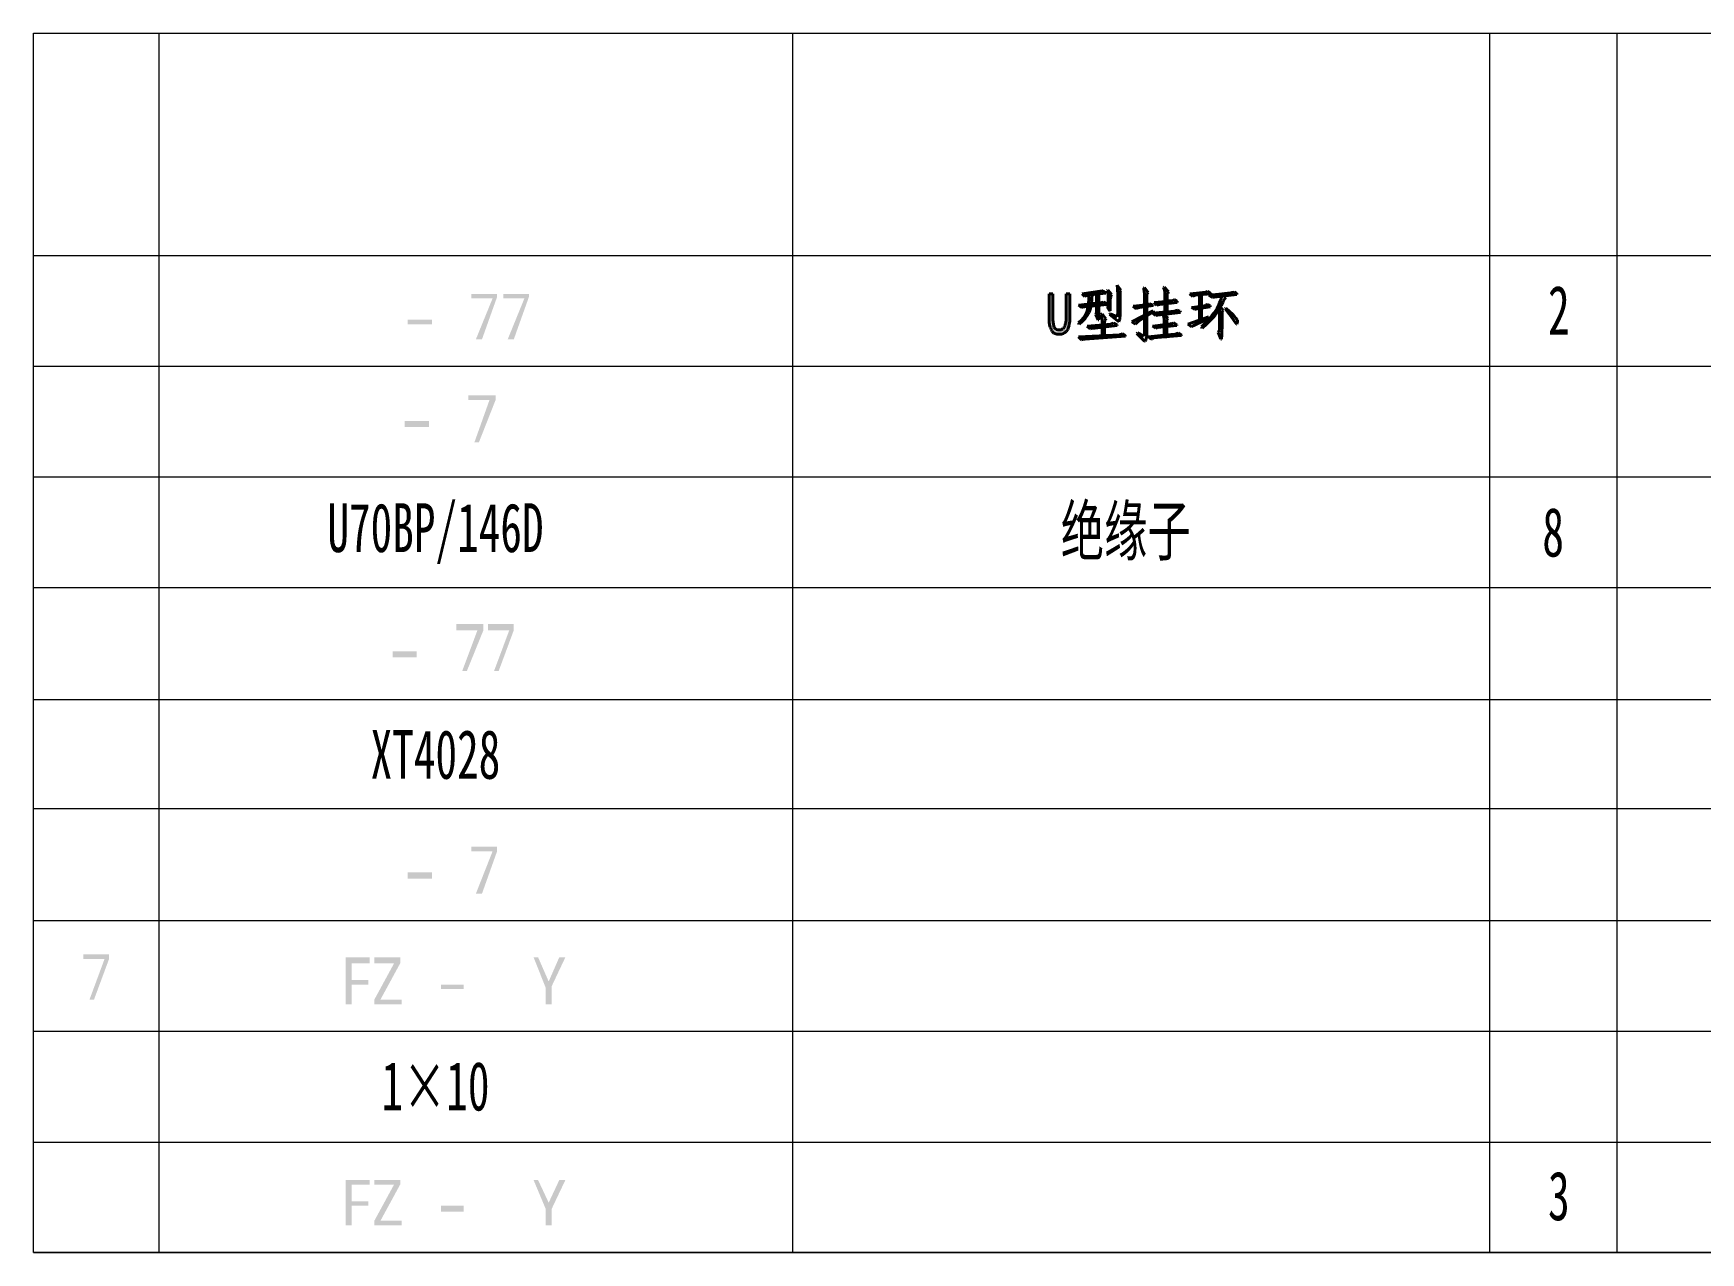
# Model space of a CAD drawing. Extents: x 457 to 4918, y -67 to 391.
# Drawn here: x 2720.8 to 2846.5, y -14.1 to 77.9 of the extents above; entities that cross this region are included whole.
import ezdxf

# ---------------------------------------------------------------- set-up
doc = ezdxf.new("R2010")
doc.units = 0
doc.header["$LTSCALE"] = 40
doc.header["$MEASUREMENT"] = 0
doc.layers.get('0').update_dxf_attribs({"linetype": 'CONTINUOUS'})
doc.layers.add('at_Entity', color=7, linetype='CONTINUOUS')
doc.layers.add('at_Solid', color=7, linetype='CONTINUOUS')
doc.styles.add('样式 1', font='', dxfattribs={"width": 0.65, "height": 3.5})
doc.styles.get('样式 1').set_extended_font_data('SimSun')

msp = doc.modelspace()

# ---------------------------------------------------------------- hatches: boundary and pattern name
h = msp.add_hatch(color=0)
h.dxf.hatch_style = 2
h.paths.add_polyline_path([(2754.14, 54.8), (2755.4, 57.89), (2753.8, 57.89), (2753.8, 58.23), (2755.74, 58.23), (2755.74, 58), (2754.6, 54.8)])
h = msp.add_hatch(color=0)
h.dxf.hatch_style = 2
h.paths.add_polyline_path([(2756.54, 54.8), (2757.8, 57.89), (2756.2, 57.89), (2756.2, 58.23), (2758.14, 58.23), (2758.14, 58), (2757, 54.8)])
h = msp.add_hatch(color=0)
h.dxf.hatch_style = 2
h.paths.add_polyline_path([(2749, 56.29), (2749, 55.94), (2750.83, 55.94), (2750.83, 56.29)])
h = msp.add_hatch(color=0)
h.dxf.hatch_style = 2
h.paths.add_polyline_path([(2754.03, 47.03), (2755.17, 50.23), (2753.57, 50.23), (2753.57, 50.57), (2755.63, 50.57), (2755.63, 50.23), (2754.37, 47.03)])
h = msp.add_hatch(color=0)
h.dxf.hatch_style = 2
h.paths.add_polyline_path([(2748.77, 48.63), (2748.77, 48.17), (2750.6, 48.17), (2750.6, 48.63)])
h = msp.add_hatch(color=0)
h.dxf.hatch_style = 2
h.paths.add_polyline_path([(2753.11, 29.77), (2754.26, 32.85), (2752.66, 32.85), (2752.66, 33.31), (2754.71, 33.31), (2754.71, 32.85), (2753.46, 29.77)])
h = msp.add_hatch(color=0)
h.dxf.hatch_style = 2
h.paths.add_polyline_path([(2755.51, 29.77), (2756.66, 32.85), (2755.06, 32.85), (2755.06, 33.31), (2757, 33.31), (2757, 32.85), (2755.86, 29.77)])
h = msp.add_hatch(color=0)
h.dxf.hatch_style = 2
h.paths.add_polyline_path([(2747.86, 31.25), (2747.86, 30.8), (2749.68, 30.8), (2749.68, 31.25)])
h = msp.add_hatch(color=0)
h.dxf.hatch_style = 2
h.paths.add_polyline_path([(2754.14, 12.97), (2755.4, 16.17), (2753.8, 16.17), (2753.8, 16.51), (2755.74, 16.51), (2755.74, 16.17), (2754.6, 12.97)])
h = msp.add_hatch(color=0)
h.dxf.hatch_style = 2
h.paths.add_polyline_path([(2749, 14.57), (2749, 14.11), (2750.83, 14.11), (2750.83, 14.57)])
h = msp.add_hatch(color=0)
h.dxf.hatch_style = 2
h.paths.add_polyline_path([(2725, 4.97), (2726.14, 8.05), (2724.54, 8.05), (2724.54, 8.39), (2726.48, 8.39), (2726.48, 8.05), (2725.34, 4.97)])
h = msp.add_hatch(color=0)
h.dxf.hatch_style = 2
h.paths.add_polyline_path([(2744.77, 4.62), (2744.31, 4.62), (2744.31, 8.17), (2746.14, 8.17), (2746.14, 7.71), (2744.77, 7.71), (2744.77, 6.45), (2746.03, 6.45), (2746.03, 6.11), (2744.77, 6.11)])
h = msp.add_hatch(color=0)
h.dxf.hatch_style = 2
h.paths.add_polyline_path([(2748.54, 4.62), (2746.48, 4.62), (2746.48, 4.97), (2747.97, 7.71), (2746.48, 7.71), (2746.48, 8.17), (2748.43, 8.17), (2748.43, 7.71), (2746.94, 4.97), (2748.54, 4.97)])
h = msp.add_hatch(color=0)
h.dxf.hatch_style = 2
h.paths.add_polyline_path([(2759.63, 6.34), (2760.43, 8.17), (2760.89, 8.17), (2759.86, 5.99), (2759.86, 4.62), (2759.4, 4.62), (2759.4, 5.88), (2758.49, 8.17), (2758.83, 8.17)])
h = msp.add_hatch(color=0)
h.dxf.hatch_style = 2
h.paths.add_polyline_path([(2751.51, 6.11), (2751.51, 5.77), (2753.23, 5.77), (2753.23, 6.11)])
h = msp.add_hatch(color=0)
h.dxf.hatch_style = 2
h.paths.add_polyline_path([(2744.77, -12.07), (2744.31, -12.07), (2744.31, -8.64), (2746.14, -8.64), (2746.14, -8.98), (2744.77, -8.98), (2744.77, -10.24), (2746.03, -10.24), (2746.03, -10.58), (2744.77, -10.58)])
h = msp.add_hatch(color=0)
h.dxf.hatch_style = 2
h.paths.add_polyline_path([(2748.54, -12.07), (2746.48, -12.07), (2746.48, -11.72), (2747.97, -8.98), (2746.48, -8.98), (2746.48, -8.64), (2748.43, -8.64), (2748.43, -8.98), (2746.94, -11.72), (2748.54, -11.72)])
h = msp.add_hatch(color=0)
h.dxf.hatch_style = 2
h.paths.add_polyline_path([(2759.63, -10.35), (2760.43, -8.64), (2760.89, -8.64), (2759.86, -10.81), (2759.86, -12.07), (2759.4, -12.07), (2759.4, -10.81), (2758.49, -8.64), (2758.83, -8.64)])
h = msp.add_hatch(color=0)
h.dxf.hatch_style = 2
h.paths.add_polyline_path([(2751.51, -10.58), (2751.51, -11.04), (2753.23, -11.04), (2753.23, -10.58)])
at = {"layer": 'at_Solid'}
for points in [[(2798.93, 58.23), (2798.93, 56.26), (2798.92, 56.15), (2798.9, 56.04), (2798.89, 55.94), (2798.88, 55.84), (2798.84, 55.73), (2798.81, 55.62), (2798.77, 55.54), (2798.74, 55.46), (2798.67, 55.4), (2798.59, 55.34), (2798.53, 55.29), (2798.46, 55.23), (2798.39, 55.2), (2798.3, 55.18), (2798.22, 55.18), (2798.13, 55.18), (2798.03, 55.18), (2797.94, 55.19), (2797.87, 55.2), (2797.8, 55.23), (2797.73, 55.27), (2797.66, 55.33), (2797.61, 55.4), (2797.57, 55.46), (2797.53, 55.54), (2797.49, 55.64), (2797.46, 55.72), (2797.43, 55.79), (2797.4, 55.92), (2797.38, 56.06), (2797.38, 56.16), (2797.38, 56.26), (2797.38, 58.23), (2797.66, 58.23), (2797.66, 56.26), (2797.67, 56.09), (2797.69, 55.92), (2797.72, 55.81), (2797.76, 55.7), (2797.83, 55.61), (2797.93, 55.54), (2798.03, 55.52), (2798.13, 55.51), (2798.2, 55.51), (2798.27, 55.52), (2798.32, 55.53), (2798.36, 55.56), (2798.4, 55.59), (2798.44, 55.63), (2798.47, 55.66), (2798.5, 55.7), (2798.54, 55.77), (2798.57, 55.85), (2798.59, 55.91), (2798.6, 55.98), (2798.63, 56.03), (2798.64, 56.11), (2798.65, 56.19), (2798.65, 56.26), (2798.65, 58.23)], [(2806.28, 58.23), (2806.28, 58.11), (2806.28, 57.8), (2806.28, 57.36), (2806.28, 56.78), (2806.1, 56.78), (2806.1, 58.23), (2806.09, 58.36), (2806.07, 58.5), (2806.04, 58.59), (2806, 58.7), (2806.05, 58.74), (2806.38, 58.37), (2806.35, 58.33), (2806.33, 58.29), (2806.31, 58.26)], [(2801.32, 57.57), (2801.36, 57.57), (2801.42, 57.58), (2801.46, 57.59), (2801.5, 57.62), (2801.74, 57.48), (2801.74, 57.43), (2800.05, 57.24), (2800.01, 57.24), (2799.95, 57.24), (2799.88, 57.22), (2799.82, 57.2), (2799.58, 57.38)], [(2808.11, 55.74), (2807.83, 55.93), (2809.38, 56.49), (2809.42, 56.4), (2808.9, 56.15), (2808.44, 55.92), (2808.23, 55.81)]]:
    msp.add_hatch(color=0, dxfattribs=at).paths.add_polyline_path(points)

# ---------------------------------------------------------------- linework, layer by layer
at = {"color": 0, "lineweight": 9}
for points in [[(2720.77, -5.78), (2935.54, -5.78)], [(2720.77, -14.12), (2935.54, -14.12), (2720.77, -14.12), (2935.54, -14.12)]]:
    msp.add_lwpolyline(points, dxfattribs=at)
for points in [[(2720.77, -14.12), (2720.77, -14.12), (2720.77, 77.89), (2720.77, 77.89)], [(2720.77, 77.89), (2720.77, 77.89), (2935.54, 77.89), (2935.54, 77.89)], [(2730.25, -14.12), (2730.25, -14.12), (2730.25, 77.89), (2730.25, 77.89)], [(2778.03, -14.12), (2778.03, -14.12), (2778.03, 77.89), (2778.03, 77.89)], [(2830.61, -14.12), (2830.61, -14.12), (2830.61, 77.89), (2830.61, 77.89)], [(2840.21, -14.12), (2840.21, -14.12), (2840.21, 77.89), (2840.21, 77.89)], [(2935.54, 61.09), (2935.54, 61.09), (2720.77, 61.09), (2720.77, 61.09)], [(2935.54, 52.74), (2935.54, 52.74), (2720.77, 52.74), (2720.77, 52.74)], [(2935.54, 44.4), (2935.54, 44.4), (2720.77, 44.4), (2720.77, 44.4)], [(2935.54, 36.05), (2935.54, 36.05), (2720.77, 36.05), (2720.77, 36.05)], [(2935.54, 27.6), (2935.54, 27.6), (2720.77, 27.6), (2720.77, 27.6)], [(2935.54, 19.37), (2935.54, 19.37), (2720.77, 19.37), (2720.77, 19.37)], [(2935.54, 10.91), (2935.54, 10.91), (2720.77, 10.91), (2720.77, 10.91)], [(2935.54, 2.56), (2935.54, 2.56), (2720.77, 2.56), (2720.77, 2.56)]]:
    msp.add_open_spline(points, degree=3, dxfattribs=at)
at = {"layer": 'at_Entity', "color": 0, "lineweight": 40}
for p, q in [((2797.38, 56.26), (2797.38, 58.23)), ((2797.38, 58.23), (2797.66, 58.23)), ((2797.66, 58.23), (2797.66, 56.26)), ((2798.65, 56.26), (2798.65, 58.23)), ((2798.65, 58.23), (2798.93, 58.23)), ((2798.93, 58.23), (2798.93, 56.26)), ((2799.86, 58.23), (2801.22, 58.42)), ((2800.05, 58.04), (2799.86, 58.23)), ((2800.14, 58.07), (2800.05, 58.04)), ((2800.2, 58.1), (2800.14, 58.07)), ((2800.27, 58.13), (2800.2, 58.1)), ((2800.33, 58.13), (2800.27, 58.13)), ((2801.64, 58.28), (2800.33, 58.13)), ((2800.35, 57.52), (2800.37, 57.84)), ((2800.37, 57.84), (2800.38, 58.23)), ((2800.38, 58.23), (2800.61, 58.23)), ((2800.61, 58.23), (2800.6, 57.77)), ((2800.94, 57.73), (2800.94, 58.28)), ((2800.94, 58.28), (2801.13, 58.28)), ((2801.13, 58.28), (2801.13, 56.26)), ((2801.22, 58.42), (2801.27, 58.42)), ((2801.27, 58.42), (2801.32, 58.44)), ((2801.32, 58.44), (2801.37, 58.46)), ((2801.37, 58.46), (2801.41, 58.46)), ((2801.41, 58.46), (2801.64, 58.32)), ((2801.64, 58.32), (2801.64, 58.28)), ((2801.74, 58.46), (2801.79, 58.51)), ((2801.77, 58.37), (2801.74, 58.46)), ((2801.8, 58.29), (2801.77, 58.37)), ((2801.79, 58.51), (2802.07, 58.18)), ((2801.82, 58.23), (2801.8, 58.29)), ((2801.83, 58.18), (2801.82, 58.23)), ((2801.83, 58.13), (2801.83, 58.18)), ((2801.83, 58.06), (2801.83, 58.13)), ((2801.83, 57.94), (2801.83, 58.06)), ((2801.83, 57.81), (2801.83, 57.94)), ((2801.99, 57.93), (2801.98, 57.8)), ((2802.02, 57.99), (2801.99, 57.93)), ((2802.04, 58.12), (2802.02, 58.06)), ((2802.02, 58.06), (2802.02, 58.03)), ((2802.02, 58.03), (2802.02, 57.99)), ((2802.07, 58.18), (2802.04, 58.12)), ((2802.49, 58.84), (2802.49, 58.88)), ((2802.49, 58.88), (2802.77, 58.51)), ((2802.52, 58.7), (2802.49, 58.84)), ((2802.53, 58.58), (2802.52, 58.7)), ((2802.53, 58.44), (2802.53, 58.58)), ((2802.54, 58.32), (2802.53, 58.44)), ((2802.54, 56.87), (2802.54, 58.32)), ((2802.73, 58.43), (2802.72, 58.38)), ((2802.72, 58.38), (2802.72, 58.32)), ((2802.72, 58.32), (2802.72, 58.18)), ((2802.72, 58.18), (2802.72, 57.82)), ((2802.74, 58.47), (2802.73, 58.43)), ((2802.77, 58.51), (2802.74, 58.47)), ((2804.5, 58.65), (2804.55, 58.7)), ((2804.51, 58.56), (2804.5, 58.65)), ((2804.53, 58.47), (2804.51, 58.56)), ((2804.54, 58.37), (2804.53, 58.47)), ((2804.55, 58.28), (2804.54, 58.37)), ((2804.55, 58.7), (2804.83, 58.32)), ((2804.55, 55.37), (2804.55, 58.28)), ((2804.76, 58.25), (2804.74, 58.22)), ((2804.74, 58.22), (2804.74, 58.18)), ((2804.74, 58.18), (2804.74, 57.96)), ((2804.74, 57.96), (2804.74, 57.35)), ((2804.8, 58.29), (2804.76, 58.25)), ((2804.83, 58.32), (2804.8, 58.29)), ((2806, 58.7), (2806.05, 58.74)), ((2806.04, 58.59), (2806, 58.7)), ((2806.07, 58.5), (2806.04, 58.59)), ((2806.05, 58.74), (2806.38, 58.37)), ((2806.09, 58.36), (2806.07, 58.5)), ((2806.1, 58.23), (2806.09, 58.36)), ((2806.1, 56.78), (2806.1, 58.23)), ((2806.31, 58.26), (2806.28, 58.23)), ((2806.28, 58.23), (2806.28, 58.11)), ((2806.28, 58.11), (2806.28, 57.8)), ((2806.33, 58.29), (2806.31, 58.26)), ((2806.35, 58.33), (2806.33, 58.29)), ((2806.38, 58.37), (2806.35, 58.33)), ((2807.97, 58.23), (2808.49, 58.28)), ((2808.21, 58.04), (2807.97, 58.23)), ((2808.27, 58.07), (2808.21, 58.04)), ((2808.34, 58.1), (2808.27, 58.07)), ((2808.4, 58.13), (2808.34, 58.1)), ((2808.44, 58.13), (2808.4, 58.13)), ((2809.56, 58.23), (2808.44, 58.13)), ((2808.49, 58.28), (2808.93, 58.32)), ((2808.72, 56.12), (2808.72, 58.23)), ((2808.72, 58.23), (2808.86, 58.23)), ((2808.86, 58.23), (2808.86, 56.21)), ((2808.93, 58.32), (2809.11, 58.34)), ((2809.11, 58.34), (2809.19, 58.37)), ((2809.19, 58.37), (2809.22, 58.37)), ((2809.22, 58.37), (2809.25, 58.37)), ((2809.25, 58.37), (2809.28, 58.39)), ((2809.28, 58.39), (2809.33, 58.42)), ((2809.33, 58.42), (2809.56, 58.28)), ((2809.42, 58.13), (2810.17, 58.2)), ((2809.66, 57.95), (2809.42, 58.13)), ((2809.56, 58.28), (2809.56, 58.23)), ((2809.72, 57.97), (2809.66, 57.95)), ((2809.77, 57.99), (2809.72, 57.97)), ((2809.81, 57.99), (2809.77, 57.99)), ((2809.85, 57.99), (2809.81, 57.99)), ((2811.53, 58.18), (2809.85, 57.99)), ((2810.17, 58.2), (2810.81, 58.27)), ((2810.31, 57.77), (2810.38, 57.97)), ((2810.38, 57.97), (2810.4, 58.09)), ((2810.4, 58.09), (2810.41, 58.18)), ((2810.41, 58.18), (2810.69, 57.95)), ((2810.62, 57.86), (2810.53, 57.73)), ((2810.69, 57.95), (2810.62, 57.86)), ((2810.81, 58.27), (2811.07, 58.31)), ((2811.07, 58.31), (2811.16, 58.32)), ((2811.16, 58.32), (2811.19, 58.32)), ((2811.19, 58.32), (2811.24, 58.33)), ((2811.24, 58.33), (2811.28, 58.34)), ((2811.28, 58.34), (2811.35, 58.37)), ((2811.35, 58.37), (2811.53, 58.28)), ((2811.53, 58.28), (2811.53, 58.18)), ((2799.58, 57.38), (2801.32, 57.57)), ((2799.82, 57.2), (2799.58, 57.38)), ((2799.88, 57.22), (2799.82, 57.2)), ((2799.95, 57.24), (2799.88, 57.22)), ((2800.01, 57.24), (2799.95, 57.24)), ((2800.05, 57.24), (2800.01, 57.24)), ((2801.74, 57.43), (2800.05, 57.24)), ((2800.05, 56.54), (2800.16, 56.75)), ((2800.26, 56.61), (2800.08, 56.37)), ((2800.16, 56.75), (2800.24, 56.96)), ((2800.24, 56.96), (2800.3, 57.2)), ((2800.38, 56.82), (2800.26, 56.61)), ((2800.3, 57.2), (2800.35, 57.52)), ((2800.47, 57.05), (2800.38, 56.82)), ((2800.55, 57.33), (2800.47, 57.05)), ((2800.6, 57.77), (2800.55, 57.33)), ((2800.89, 56.68), (2800.92, 56.75)), ((2801.08, 56.26), (2800.89, 56.68)), ((2800.92, 56.75), (2800.94, 56.83)), ((2800.94, 57.33), (2800.94, 57.73)), ((2800.94, 57.07), (2800.94, 57.33)), ((2800.94, 56.96), (2800.94, 57.07)), ((2800.94, 56.89), (2800.94, 56.96)), ((2800.94, 56.83), (2800.94, 56.89)), ((2801.27, 56.68), (2801.36, 56.73)), ((2801.3, 56.55), (2801.27, 56.68)), ((2801.32, 57.57), (2801.36, 57.57)), ((2801.36, 57.57), (2801.42, 57.58)), ((2801.36, 56.73), (2801.64, 56.35)), ((2801.42, 57.58), (2801.46, 57.59)), ((2801.46, 57.59), (2801.5, 57.62)), ((2801.5, 57.62), (2801.74, 57.48)), ((2801.74, 57.48), (2801.74, 57.43)), ((2801.74, 57.24), (2801.77, 57.31)), ((2801.93, 56.96), (2801.74, 57.24)), ((2801.77, 57.31), (2801.81, 57.36)), ((2801.81, 57.36), (2801.83, 57.4)), ((2801.83, 57.66), (2801.83, 57.81)), ((2801.83, 57.55), (2801.83, 57.66)), ((2801.83, 57.48), (2801.83, 57.55)), ((2801.83, 57.43), (2801.83, 57.48)), ((2801.83, 57.4), (2801.83, 57.43)), ((2801.97, 56.96), (2801.93, 56.96)), ((2801.93, 56.68), (2801.97, 56.73)), ((2802.63, 56.12), (2801.93, 56.68)), ((2801.98, 57.8), (2801.97, 57.63)), ((2801.97, 57.63), (2801.97, 57.38)), ((2801.97, 57.38), (2801.97, 56.96)), ((2801.97, 56.73), (2802.49, 56.49)), ((2802.52, 56.57), (2802.53, 56.67)), ((2802.53, 56.67), (2802.54, 56.77)), ((2802.54, 56.77), (2802.54, 56.87)), ((2802.72, 56.59), (2802.71, 56.46)), ((2802.72, 57.82), (2802.72, 57.3)), ((2802.72, 57.3), (2802.72, 56.59)), ((2803.61, 56.12), (2805.21, 56.96)), ((2803.71, 57.29), (2804.19, 57.35)), ((2803.94, 57.1), (2803.71, 57.29)), ((2804, 57.14), (2803.94, 57.1)), ((2804.05, 57.17), (2804, 57.14)), ((2804.11, 57.19), (2804.05, 57.17)), ((2804.18, 57.2), (2804.11, 57.19)), ((2805.21, 57.34), (2804.18, 57.2)), ((2804.19, 57.35), (2804.59, 57.4)), ((2804.59, 57.4), (2804.76, 57.42)), ((2805.25, 56.87), (2804.72, 56.54)), ((2804.74, 57.35), (2804.74, 56.4)), ((2804.76, 57.42), (2804.83, 57.43)), ((2804.83, 57.43), (2804.87, 57.43)), ((2804.87, 57.43), (2804.91, 57.44)), ((2804.91, 57.44), (2804.94, 57.45)), ((2804.94, 57.45), (2804.97, 57.48)), ((2804.97, 57.48), (2805.21, 57.38)), ((2805.16, 56.78), (2805.91, 56.84)), ((2805.39, 56.59), (2805.16, 56.78)), ((2805.21, 57.38), (2805.21, 57.34)), ((2805.21, 56.96), (2805.25, 56.87)), ((2805.3, 57.57), (2805.89, 57.63)), ((2805.49, 57.38), (2805.3, 57.57)), ((2805.43, 56.61), (2805.39, 56.59)), ((2805.48, 56.63), (2805.43, 56.61)), ((2805.54, 56.63), (2805.48, 56.63)), ((2805.56, 57.41), (2805.49, 57.38)), ((2805.58, 56.63), (2805.54, 56.63)), ((2805.62, 57.43), (2805.56, 57.41)), ((2807.27, 56.82), (2805.58, 56.63)), ((2805.68, 57.43), (2805.62, 57.43)), ((2805.72, 57.43), (2805.68, 57.43)), ((2807.03, 57.57), (2805.72, 57.43)), ((2805.89, 57.63), (2806.39, 57.69)), ((2805.91, 56.84), (2806.54, 56.89)), ((2805.96, 56.68), (2806, 56.73)), ((2805.99, 56.58), (2805.96, 56.68)), ((2806, 56.73), (2806.33, 56.4)), ((2806.28, 56.78), (2806.1, 56.78)), ((2806.28, 57.8), (2806.28, 57.36)), ((2806.28, 57.36), (2806.28, 56.78)), ((2806.39, 57.69), (2806.59, 57.71)), ((2806.54, 56.89), (2806.8, 56.93)), ((2806.59, 57.71), (2806.66, 57.71)), ((2806.66, 57.71), (2806.7, 57.72)), ((2806.7, 57.72), (2806.74, 57.74)), ((2806.74, 57.74), (2806.79, 57.77)), ((2806.79, 57.77), (2806.85, 57.81)), ((2806.8, 56.93), (2806.89, 56.96)), ((2806.85, 57.81), (2807.03, 57.67)), ((2806.89, 56.96), (2806.93, 56.96)), ((2806.93, 56.96), (2806.97, 56.97)), ((2806.97, 56.97), (2807, 56.98)), ((2807, 56.98), (2807.03, 57.01)), ((2807.03, 57.67), (2807.03, 57.57)), ((2807.03, 57.01), (2807.22, 56.92)), ((2807.22, 56.92), (2807.27, 56.82)), ((2808.11, 57.2), (2808.54, 57.26)), ((2808.35, 57.06), (2808.11, 57.2)), ((2808.41, 57.08), (2808.35, 57.06)), ((2808.45, 57.1), (2808.41, 57.08)), ((2808.5, 57.1), (2808.45, 57.1)), ((2808.53, 57.1), (2808.5, 57.1)), ((2809.52, 57.24), (2808.53, 57.1)), ((2808.54, 57.26), (2808.91, 57.31)), ((2808.91, 57.31), (2809.07, 57.33)), ((2809.07, 57.33), (2809.14, 57.34)), ((2809.14, 57.34), (2809.15, 57.35)), ((2809.15, 57.35), (2809.18, 57.37)), ((2809.18, 57.37), (2809.22, 57.4)), ((2809.22, 57.4), (2809.28, 57.43)), ((2809.28, 57.43), (2809.52, 57.34)), ((2809.48, 56.39), (2809.65, 56.59)), ((2809.52, 57.34), (2809.52, 57.24)), ((2809.65, 56.59), (2809.8, 56.78)), ((2809.89, 56.63), (2809.73, 56.44)), ((2809.8, 56.78), (2809.91, 56.95)), ((2810.03, 56.81), (2809.89, 56.63)), ((2809.91, 56.95), (2810.04, 57.16)), ((2810.15, 56.99), (2810.03, 56.81)), ((2810.04, 57.16), (2810.14, 57.35)), ((2810.14, 57.35), (2810.22, 57.57)), ((2810.28, 57.2), (2810.15, 56.99)), ((2810.2, 57.22), (2810.17, 57.34)), ((2810.17, 57.34), (2810.22, 57.34)), ((2810.22, 57.12), (2810.2, 57.22)), ((2810.22, 57.57), (2810.31, 57.77)), ((2810.22, 57.34), (2810.5, 57.01)), ((2810.22, 57.03), (2810.22, 57.12)), ((2810.22, 56.96), (2810.22, 57.03)), ((2810.22, 56.89), (2810.22, 56.96)), ((2810.22, 56.76), (2810.22, 56.89)), ((2810.22, 56.5), (2810.22, 56.76)), ((2810.36, 57.38), (2810.28, 57.2)), ((2810.46, 57.57), (2810.36, 57.38)), ((2810.42, 56.9), (2810.41, 56.87)), ((2810.41, 56.87), (2810.41, 56.77)), ((2810.41, 56.77), (2810.41, 56.6)), ((2810.41, 56.6), (2810.41, 56.38)), ((2810.43, 56.94), (2810.42, 56.9)), ((2810.47, 56.97), (2810.43, 56.94)), ((2810.53, 57.73), (2810.46, 57.57)), ((2810.5, 57.01), (2810.47, 56.97)), ((2810.64, 57.1), (2810.69, 57.15)), ((2810.87, 56.8), (2810.64, 57.1)), ((2810.69, 57.15), (2810.97, 56.89)), ((2811.08, 56.54), (2810.87, 56.8)), ((2810.97, 56.89), (2811.22, 56.66)), ((2811.22, 56.66), (2811.35, 56.52)), ((2797.38, 56.16), (2797.38, 56.26)), ((2797.38, 56.06), (2797.38, 56.16)), ((2797.4, 55.92), (2797.38, 56.06)), ((2797.43, 55.79), (2797.4, 55.92)), ((2797.46, 55.72), (2797.43, 55.79)), ((2797.49, 55.64), (2797.46, 55.72)), ((2797.53, 55.54), (2797.49, 55.64)), ((2797.57, 55.46), (2797.53, 55.54)), ((2797.61, 55.4), (2797.57, 55.46)), ((2797.66, 55.33), (2797.61, 55.4)), ((2797.66, 56.26), (2797.67, 56.09)), ((2797.73, 55.27), (2797.66, 55.33)), ((2797.67, 56.09), (2797.69, 55.92)), ((2797.69, 55.92), (2797.72, 55.81)), ((2797.72, 55.81), (2797.76, 55.7)), ((2797.76, 55.7), (2797.83, 55.61)), ((2797.83, 55.61), (2797.93, 55.54)), ((2797.93, 55.54), (2798.03, 55.52)), ((2798.03, 55.52), (2798.13, 55.51)), ((2798.13, 55.51), (2798.2, 55.51)), ((2798.2, 55.51), (2798.27, 55.52)), ((2798.27, 55.52), (2798.32, 55.53)), ((2798.32, 55.53), (2798.36, 55.56)), ((2798.36, 55.56), (2798.4, 55.59)), ((2798.4, 55.59), (2798.44, 55.63)), ((2798.44, 55.63), (2798.47, 55.66)), ((2798.47, 55.66), (2798.5, 55.7)), ((2798.5, 55.7), (2798.54, 55.77)), ((2798.59, 55.34), (2798.53, 55.29)), ((2798.54, 55.77), (2798.57, 55.85)), ((2798.57, 55.85), (2798.59, 55.91)), ((2798.59, 55.91), (2798.6, 55.98)), ((2798.67, 55.4), (2798.59, 55.34)), ((2798.6, 55.98), (2798.63, 56.03)), ((2798.63, 56.03), (2798.64, 56.11)), ((2798.64, 56.11), (2798.65, 56.19)), ((2798.65, 56.19), (2798.65, 56.26)), ((2798.74, 55.46), (2798.67, 55.4)), ((2798.77, 55.54), (2798.74, 55.46)), ((2798.81, 55.62), (2798.77, 55.54)), ((2798.84, 55.73), (2798.81, 55.62)), ((2798.88, 55.84), (2798.84, 55.73)), ((2798.89, 55.94), (2798.88, 55.84)), ((2798.9, 56.04), (2798.89, 55.94)), ((2798.92, 56.15), (2798.9, 56.04)), ((2798.93, 56.26), (2798.92, 56.15)), ((2799.58, 56.03), (2799.83, 56.27)), ((2799.63, 55.93), (2799.58, 56.03)), ((2799.88, 56.16), (2799.63, 55.93)), ((2799.83, 56.27), (2800.05, 56.54)), ((2800.08, 56.37), (2799.88, 56.16)), ((2800.24, 55.79), (2802.02, 55.93)), ((2800.47, 55.6), (2800.24, 55.79)), ((2800.57, 55.63), (2800.47, 55.6)), ((2800.65, 55.64), (2800.57, 55.63)), ((2800.75, 55.65), (2800.65, 55.64)), ((2800.85, 55.65), (2800.75, 55.65)), ((2802.49, 55.84), (2800.85, 55.65)), ((2801.13, 56.26), (2801.08, 56.26)), ((2801.33, 56.42), (2801.3, 56.55)), ((2801.36, 56.3), (2801.33, 56.42)), ((2801.36, 56.21), (2801.36, 56.3)), ((2801.36, 55.04), (2801.36, 56.21)), ((2801.56, 56.16), (2801.55, 56.12)), ((2801.55, 56.12), (2801.55, 56.02)), ((2801.55, 56.02), (2801.55, 55.8)), ((2801.55, 55.8), (2801.55, 55.48)), ((2801.55, 55.48), (2801.55, 55.04)), ((2801.58, 56.21), (2801.56, 56.16)), ((2801.61, 56.28), (2801.58, 56.21)), ((2801.64, 56.35), (2801.61, 56.28)), ((2802.02, 55.93), (2802.06, 55.96)), ((2802.06, 55.96), (2802.12, 55.98)), ((2802.12, 55.98), (2802.19, 56)), ((2802.19, 56), (2802.25, 56.03)), ((2802.25, 56.03), (2802.49, 55.89)), ((2802.49, 56.49), (2802.52, 56.57)), ((2802.49, 55.89), (2802.49, 55.84)), ((2802.66, 56.22), (2802.63, 56.12)), ((2802.69, 56.32), (2802.66, 56.22)), ((2802.71, 56.46), (2802.69, 56.32)), ((2803.85, 55.93), (2803.61, 56.12)), ((2804, 56.06), (2803.85, 55.93)), ((2804.24, 56.24), (2804, 56.06)), ((2804.72, 56.54), (2804.24, 56.24)), ((2804.55, 55.27), (2804.55, 55.37)), ((2804.74, 56.4), (2804.74, 55.09)), ((2805.16, 55.79), (2805.78, 55.86)), ((2805.39, 55.65), (2805.16, 55.79)), ((2805.45, 55.66), (2805.39, 55.65)), ((2805.5, 55.67), (2805.45, 55.66)), ((2805.55, 55.69), (2805.5, 55.67)), ((2805.58, 55.7), (2805.55, 55.69)), ((2806.99, 55.84), (2805.58, 55.7)), ((2805.78, 55.86), (2806.32, 55.93)), ((2806.02, 56.48), (2805.99, 56.58)), ((2806.04, 56.35), (2806.02, 56.48)), ((2806.05, 56.21), (2806.04, 56.35)), ((2806.05, 54.99), (2806.05, 56.21)), ((2806.26, 56.33), (2806.24, 56.29)), ((2806.24, 56.29), (2806.24, 56.26)), ((2806.24, 56.26), (2806.24, 56.15)), ((2806.24, 56.15), (2806.24, 55.9)), ((2806.24, 55.9), (2806.24, 55.52)), ((2806.24, 55.52), (2806.24, 54.99)), ((2806.3, 56.37), (2806.26, 56.33)), ((2806.33, 56.4), (2806.3, 56.37)), ((2806.32, 55.93), (2806.54, 55.96)), ((2806.54, 55.96), (2806.61, 55.98)), ((2806.61, 55.98), (2806.65, 55.98)), ((2806.65, 55.98), (2806.69, 55.99)), ((2806.69, 55.99), (2806.72, 56.02)), ((2806.72, 56.02), (2806.75, 56.07)), ((2806.75, 56.07), (2806.99, 55.89)), ((2806.99, 55.89), (2806.99, 55.84)), ((2807.83, 55.93), (2809.38, 56.49)), ((2808.11, 55.74), (2807.83, 55.93)), ((2808.23, 55.81), (2808.11, 55.74)), ((2808.44, 55.92), (2808.23, 55.81)), ((2808.9, 56.15), (2808.44, 55.92)), ((2808.86, 56.21), (2808.72, 56.12)), ((2808.86, 55.74), (2809.18, 56.07)), ((2808.91, 55.65), (2808.86, 55.74)), ((2809.42, 56.4), (2808.9, 56.15)), ((2809.23, 55.94), (2808.91, 55.65)), ((2809.18, 56.07), (2809.48, 56.39)), ((2809.49, 56.19), (2809.23, 55.94)), ((2809.38, 56.49), (2809.42, 56.4)), ((2809.73, 56.44), (2809.49, 56.19)), ((2810.13, 55.32), (2810.16, 55.36)), ((2810.16, 55.36), (2810.18, 55.4)), ((2810.18, 55.4), (2810.19, 55.43)), ((2810.19, 55.43), (2810.22, 55.46)), ((2810.22, 56.21), (2810.22, 56.5)), ((2810.22, 55.93), (2810.22, 56.21)), ((2810.22, 55.71), (2810.22, 55.93)), ((2810.22, 55.54), (2810.22, 55.71)), ((2810.22, 55.46), (2810.22, 55.54)), ((2810.4, 55.38), (2810.39, 55.11)), ((2810.41, 55.74), (2810.4, 55.38)), ((2810.41, 56.38), (2810.41, 56.07)), ((2810.41, 56.07), (2810.41, 55.74)), ((2811.3, 56.21), (2811.08, 56.54)), ((2811.49, 55.93), (2811.3, 56.21)), ((2811.35, 56.52), (2811.44, 56.4)), ((2811.44, 56.4), (2811.5, 56.34)), ((2811.53, 55.93), (2811.49, 55.93)), ((2811.5, 56.34), (2811.55, 56.28)), ((2811.56, 56.03), (2811.53, 55.93)), ((2811.55, 56.28), (2811.57, 56.25)), ((2811.57, 56.12), (2811.56, 56.03)), ((2811.57, 56.25), (2811.58, 56.21)), ((2811.58, 56.19), (2811.57, 56.12)), ((2811.58, 56.21), (2811.58, 56.19)), ((2797.8, 55.23), (2797.73, 55.27)), ((2797.87, 55.2), (2797.8, 55.23)), ((2797.94, 55.19), (2797.87, 55.2)), ((2798.03, 55.18), (2797.94, 55.19)), ((2798.13, 55.18), (2798.03, 55.18)), ((2798.22, 55.18), (2798.13, 55.18)), ((2798.3, 55.18), (2798.22, 55.18)), ((2798.39, 55.2), (2798.3, 55.18)), ((2798.46, 55.23), (2798.39, 55.2)), ((2798.53, 55.29), (2798.46, 55.23)), ((2799.58, 54.99), (2802.68, 55.14)), ((2799.82, 54.76), (2799.58, 54.99)), ((2799.88, 54.79), (2799.82, 54.76)), ((2799.95, 54.8), (2799.88, 54.79)), ((2800.03, 54.81), (2799.95, 54.8)), ((2800.1, 54.81), (2800.03, 54.81)), ((2803.14, 55.04), (2800.1, 54.81)), ((2801.55, 55.04), (2801.36, 55.04)), ((2802.68, 55.14), (2802.71, 55.14)), ((2802.71, 55.14), (2802.76, 55.17)), ((2802.76, 55.17), (2802.82, 55.19)), ((2802.82, 55.19), (2802.91, 55.23)), ((2802.91, 55.23), (2803.14, 55.09)), ((2803.14, 55.09), (2803.14, 55.04)), ((2803.99, 55.23), (2804.03, 55.28)), ((2804.55, 54.67), (2803.99, 55.23)), ((2804.03, 55.28), (2804.5, 55.04)), ((2804.5, 55.04), (2804.53, 55.11)), ((2804.53, 55.11), (2804.55, 55.2)), ((2804.55, 55.2), (2804.55, 55.27)), ((2804.6, 54.67), (2804.55, 54.67)), ((2804.66, 54.75), (2804.6, 54.67)), ((2804.7, 54.85), (2804.66, 54.75)), ((2804.73, 54.98), (2804.7, 54.85)), ((2804.74, 55.09), (2804.73, 54.98)), ((2804.83, 54.99), (2805.76, 55.08)), ((2805.07, 54.81), (2804.83, 54.99)), ((2805.13, 54.84), (2805.07, 54.81)), ((2805.17, 54.87), (2805.13, 54.84)), ((2805.22, 54.89), (2805.17, 54.87)), ((2805.25, 54.9), (2805.22, 54.89)), ((2807.36, 55.09), (2805.25, 54.9)), ((2805.76, 55.08), (2806.55, 55.16)), ((2806.24, 54.99), (2806.05, 54.99)), ((2806.55, 55.16), (2806.88, 55.19)), ((2806.88, 55.19), (2806.99, 55.23)), ((2806.99, 55.23), (2807.02, 55.23)), ((2807.02, 55.23), (2807.06, 55.23)), ((2807.06, 55.23), (2807.09, 55.25)), ((2807.09, 55.25), (2807.13, 55.28)), ((2807.13, 55.28), (2807.36, 55.14)), ((2807.36, 55.14), (2807.36, 55.09)), ((2810.31, 54.81), (2810.13, 55.32)), ((2810.36, 54.81), (2810.31, 54.81)), ((2810.39, 55.11), (2810.36, 54.81))]:
    msp.add_line(p, q, dxfattribs=at)

# ---------------------------------------------------------------- texts
at = {"color": 1, "width": 19.0191, "attachment_point": 5, "style": '样式 1'}
for s, insert, char_height in [('2', (2835.81, 57), 3.69), ('绝缘子', (2803.15, 40.15), 3.687), ('U70BP/146D', (2751.09, 40.14), 3.687), ('8', (2835.38, 40.22), 3.69), ('XT4028', (2751.09, 23.45), 3.687), ('1×10', (2751.09, -1.58), 3.687), ('3', (2835.81, -9.86), 3.69)]:
    msp.add_mtext(s, dxfattribs=dict(at, insert=insert, char_height=char_height))

doc.saveas('drawing.dxf')
